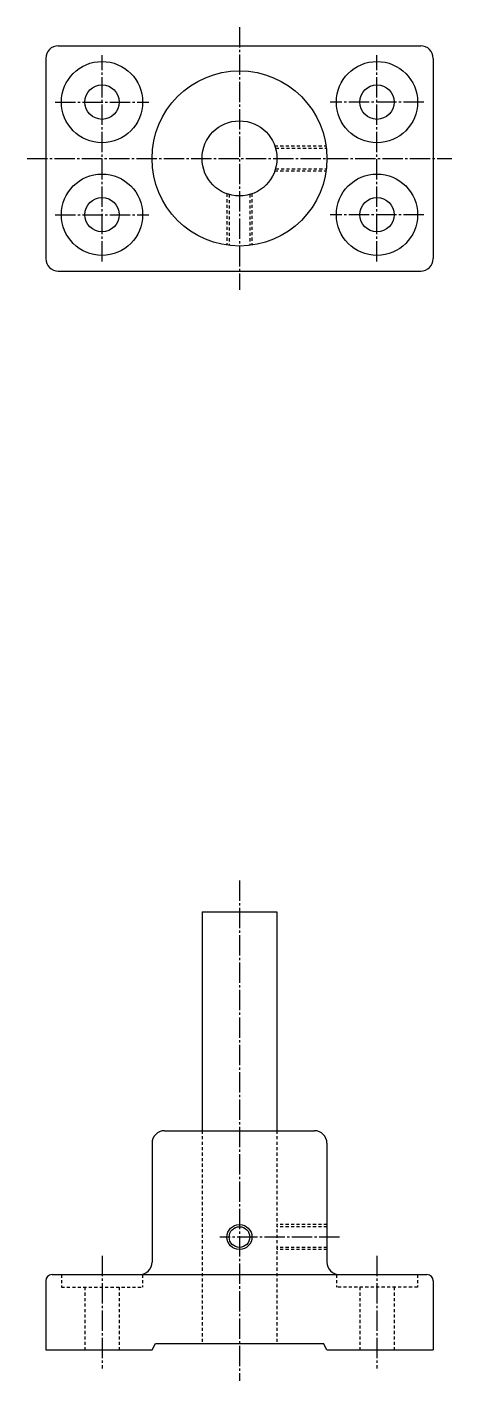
# Model space of a CAD drawing. Extents: x 21 to 330, y 20 to 309.
# Drawn here: x 261.9 to 329.9, y 92.8 to 309.2 of the extents above; entities outside this region: 2.
import ezdxf

# ---------------------------------------------------------------- set-up
doc = ezdxf.new("R2010")
doc.units = 0
doc.header["$LTSCALE"] = 0.25
doc.linetypes.add('CENTER', pattern=[17.5, 13, -1.5, 1.5, -1.5])
doc.linetypes.add('DASHED', pattern=[3.5, 2, -1.5])
doc.layers.get('0').update_dxf_attribs({"linetype": 'CONTINUOUS'})
doc.layers.add('CENTER', color=1, linetype='CENTER')
doc.styles.get("Standard").update_dxf_attribs({"font": 'txt', "bigfont": 'BIGFONT'})

msp = doc.modelspace()

# ---------------------------------------------------------------- linework, layer by layer
for p, q in [((266.87, 306.22), (324.87, 306.22)), ((281.37, 306.22), (281.37, 306.22)), ((295.87, 306.22), (295.87, 306.22)), ((264.87, 304.22), (264.87, 272.22)), ((326.87, 304.22), (326.87, 272.22)), ((266.87, 270.22), (324.87, 270.22)), ((289.87, 167.79), (301.87, 167.79)), ((289.87, 167.79), (289.87, 132.79)), ((301.87, 167.79), (301.87, 132.79)), ((283.87, 132.79), (307.87, 132.79)), ((281.87, 130.79), (281.87, 111.79)), ((309.87, 130.79), (309.87, 111.79)), ((264.87, 108.79), (264.87, 97.79)), ((265.87, 109.79), (325.87, 109.79)), ((326.87, 108.79), (326.87, 97.79)), ((264.87, 97.79), (281.87, 97.79)), ((281.87, 97.79), (282.45, 98.79)), ((282.45, 98.79), (309.29, 98.79)), ((309.87, 97.79), (309.29, 98.79)), ((309.87, 97.79), (326.87, 97.79))]:
    msp.add_line(p, q)
at = {"color": 3, "linetype": 'DASHED'}
for p, q in [((301.53, 290.22), (309.73, 290.22)), ((301.64, 289.87), (309.77, 289.87)), ((301.53, 286.22), (309.73, 286.22)), ((301.64, 286.57), (309.77, 286.57)), ((293.87, 282.56), (293.87, 274.36)), ((294.22, 282.45), (294.22, 274.32)), ((297.52, 282.45), (297.52, 274.32)), ((297.87, 282.56), (297.87, 274.36)), ((289.87, 132.79), (289.87, 98.79)), ((301.87, 132.79), (301.87, 98.79)), ((309.87, 117.79), (301.87, 117.79)), ((309.87, 117.44), (301.87, 117.44)), ((309.87, 114.14), (301.87, 114.14)), ((309.87, 113.79), (301.87, 113.79)), ((267.37, 109.79), (267.37, 107.79)), ((280.37, 109.79), (280.37, 107.79)), ((311.37, 109.79), (311.37, 107.79)), ((324.37, 109.79), (324.37, 107.79)), ((267.37, 107.79), (280.37, 107.79)), ((271.12, 107.79), (271.12, 97.79)), ((276.62, 107.79), (276.62, 97.79)), ((324.37, 107.79), (311.37, 107.79)), ((315.12, 107.79), (315.12, 97.79)), ((320.62, 107.79), (320.62, 97.79))]:
    msp.add_line(p, q, dxfattribs=at)
for centre, radius in [((273.87, 297.22), 6.5), ((317.87, 297.22), 6.5), ((295.87, 288.22), 14), ((273.87, 297.22), 2.75), ((317.87, 297.22), 2.75), ((295.87, 288.22), 6), ((273.87, 279.22), 6.5), ((317.87, 279.22), 6.5), ((273.87, 279.22), 2.75), ((317.87, 279.22), 2.75), ((295.87, 115.79), 1.65)]:
    msp.add_circle(centre, radius)
at = {"color": 3}
msp.add_circle((295.87, 115.79), 2, dxfattribs=at)
for centre, radius, start, end in [((266.87, 304.22), 2, 90, 180), ((324.87, 304.22), 2, 0, 90), ((266.87, 272.22), 2, 180, 270), ((324.87, 272.22), 2, 270, 0), ((283.87, 130.79), 2, 90, 180), ((307.87, 130.79), 2, 0, 90), ((279.87, 111.79), 2, 270, 360), ((311.87, 111.79), 2, 180, 270), ((265.87, 108.79), 1, 90, 180), ((325.87, 108.79), 1, 0, 90)]:
    msp.add_arc(centre, radius, start, end)
at = {"layer": 'CENTER', "color": 1, "linetype": 'CENTER'}
for p, q in [((295.87, 309.22), (295.87, 267.22)), ((273.87, 271.72), (273.87, 304.72)), ((317.87, 271.72), (317.87, 304.72)), ((266.37, 297.22), (281.37, 297.22)), ((325.37, 297.22), (310.37, 297.22)), ((261.87, 288.22), (329.87, 288.22)), ((266.37, 279.22), (281.37, 279.22)), ((325.37, 279.22), (310.37, 279.22)), ((295.87, 172.79), (295.87, 92.79)), ((311.87, 115.79), (292.74, 115.79)), ((273.87, 112.79), (273.87, 94.79)), ((317.87, 112.79), (317.87, 94.79))]:
    msp.add_line(p, q, dxfattribs=at)

# ---------------------------------------------------------------- texts
for s, p in [('MASTN 12-70', (20, 50)), ('MASTN12', (20, 20))]:
    msp.add_text(s, height=8).set_placement(p)

doc.saveas('drawing.dxf')
